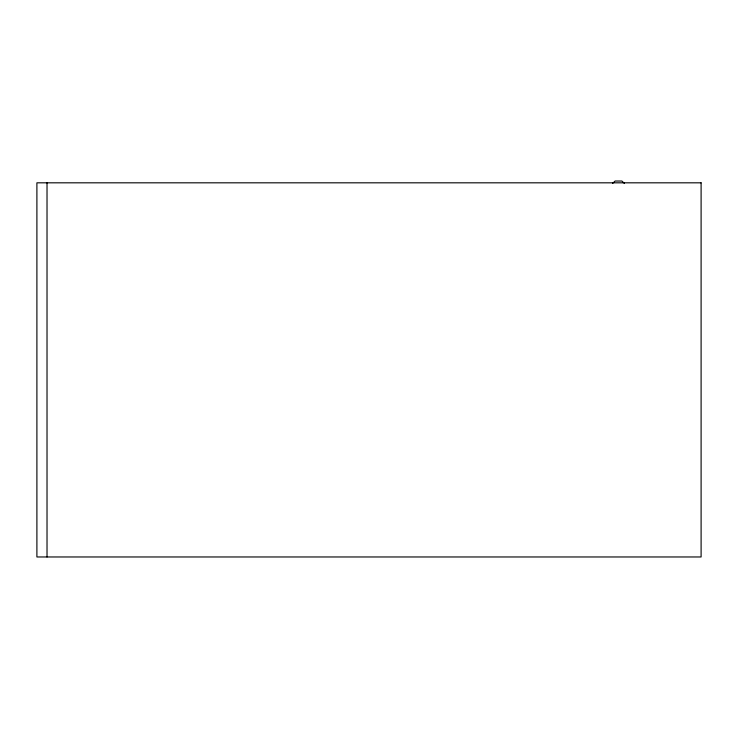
<?xml version="1.0" encoding="UTF-8"?>
<svg xmlns="http://www.w3.org/2000/svg" width="738" height="738" viewBox="0 0 738 738"><rect width="100%" height="100%" fill="white"/><g stroke="black" fill="none" stroke-linecap="round" stroke-linejoin="round"><path stroke-width="1.11" d="M612.623 183.402L615.123 181.031L621.885 181.031L624.385 183.402M47.02 182.821L47.02 556.969M701.1 182.821L36.9 182.821L36.9 556.969L701.1 556.969L701.1 182.821"/></g></svg>
